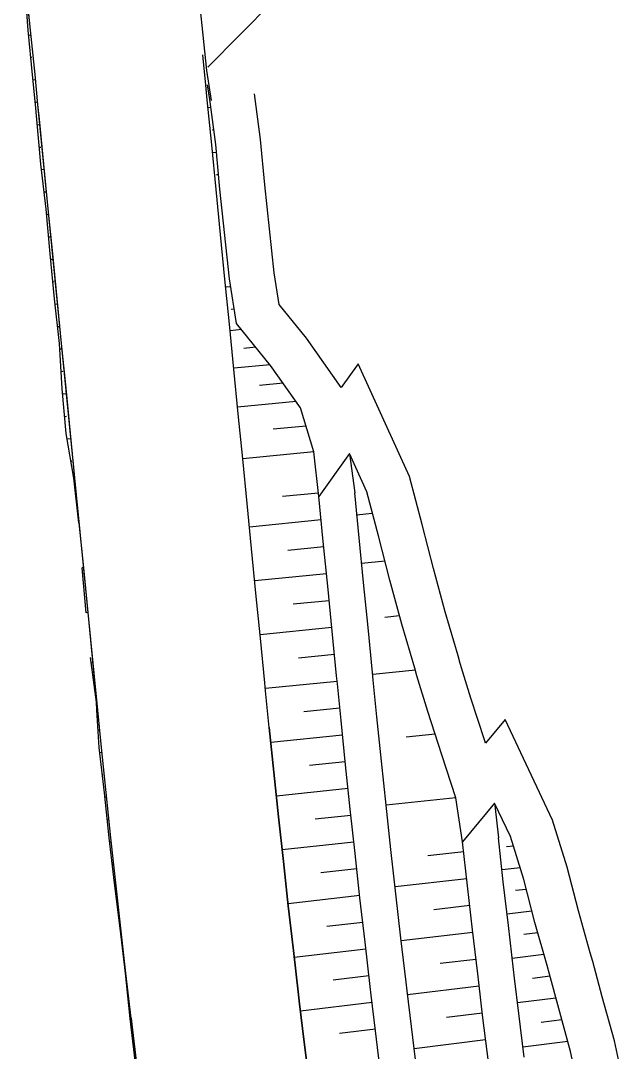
# Model space of a CAD drawing. Header units: metres. Extents: x 288738 to 324331, y 7399322 to 7465117.
# Drawn here: x 319350.6 to 319417.4, y 7427928.6 to 7428043 of the extents above; entities that cross this region are included whole.
import ezdxf

# ---------------------------------------------------------------- set-up
doc = ezdxf.new("R2010")
doc.units = ezdxf.units.M
doc.header["$LTSCALE"] = 10
for name, color, linetype in [('F-HZ-ATERRO-TALUDE', 110, 'Continuous'), ('F-HZ-CORREDOR', 7, 'Continuous'), ('F-HZ-CORREDOR-FEAT', 2, 'Continuous'), ('F-HZ-PIANO-CORTE', 10, 'Continuous'), ('F-HZ-TALUDE', 2, 'Continuous')]:
    doc.layers.add(name, color=color, linetype=linetype)

msp = doc.modelspace()

# ---------------------------------------------------------------- linework, layer by layer
at = {"layer": 'F-HZ-ATERRO-TALUDE', "linetype": 'Continuous', "lineweight": -3}
for p, q in [((319357.5917143171, 7427982.348359961), (319357.4318594924, 7427982.332586797)), ((319357.8371886813, 7427979.860573596), (319357.7444651655, 7427979.8514244)), ((319358.0826630456, 7427977.372787231), (319357.8716238072, 7427977.351963609))]:
    msp.add_line(p, q, dxfattribs=at)
at = {"layer": 'F-HZ-CORREDOR', "color": 10, "linetype": 'Continuous', "lineweight": -3}
for p, q in [((319351.4787543987, 7428041.442242404, 810.8994995835358), (319351.7400407661, 7428041.46920417, 810.6368254492199)), ((319351.712561348, 7428038.953199553, 810.9835857150354), (319351.8532204293, 7428038.967509279, 810.8422001348155)), ((319351.9539294781, 7428036.464918314, 811.0587246282015), (319352.2463824307, 7428036.494245089, 810.7648050332384)), ((319371.3283310945, 7428035.857761309, -3.659185178411008), (319371.2336832739, 7428035.848422239, -3.754292634450053)), ((319371.3884160529, 7428036.60068109, -2.98983759961925), (319371.3251243813, 7428036.594346894, -3.053443832585231)), ((319352.2212085798, 7428033.979247001, 811.1032028380041), (319352.3577474951, 7428033.992740357, 810.9659988352086)), ((319371.7021197632, 7428033.386177342, -3.466514244650966), (319371.3841637512, 7428033.354804049, -3.786014337166648)), ((319352.4300876966, 7428031.488119182, 811.203722777996), (319352.73998848, 7428031.518697651, 810.892317032498)), ((319372.0236399368, 7428030.906938593, -3.326547758667402), (319371.8265880141, 7428030.887495125, -3.524556618750012)), ((319352.6598501846, 7428028.998699732, 811.2829964138025), (319352.8226605584, 7428029.014764525, 811.119395388774)), ((319372.313731809, 7428028.424189242, -3.218192062733237), (319371.8749484499, 7428028.380893697, -3.659106272582903)), ((319352.9053733012, 7428026.510948306, 811.3464189447992), (319353.2309423523, 7428026.543072791, 811.0192688422984)), ((319372.5471819298, 7428025.935112899, -3.166807008956766), (319372.3338074302, 7428025.914058853, -3.381217712884677)), ((319353.2017989812, 7428024.028584148, 811.3586466984303), (319353.3390885614, 7428024.042130758, 811.2206904028942)), ((319353.4808427452, 7428021.54440504, 811.3883531064092), (319353.7218236875, 7428021.568183064, 811.146201895358)), ((319353.7036167296, 7428019.054350472, 811.4746424611928), (319353.8354587742, 7428019.067359565, 811.3421601559578)), ((319353.9323695404, 7428016.564861501, 811.5549269606781), (319354.2127803291, 7428016.592530139, 811.2731544212473)), ((319354.1804863084, 7428014.077204356, 811.6157632013303), (319354.3193769265, 7428014.090908944, 811.4761980927688)), ((319373.9131162749, 7428013.511195795, -2.710097484736934), (319373.3476735615, 7428013.455402543, -3.278286140954606)), ((319354.4330355013, 7428011.590006215, 811.6721428193042), (319354.7037526447, 7428011.616718363, 811.4001110001511)), ((319374.3037531275, 7428011.041903822, -2.500450636871619), (319373.9482467333, 7428011.006825365, -2.857683466255253)), ((319354.6999403239, 7428009.104294684, 811.7140884360887), (319354.8245856085, 7428009.116593659, 811.5888378402358)), ((319375.1115626288, 7428008.75809705, -1.86108037826034), (319373.8237039131, 7428008.631021709, -3.155193284228289)), ((319354.9370575943, 7428006.616146533, 811.7859042121006), (319355.19466003, 7428006.641564629, 811.5270507892782)), ((319376.6832570094, 7428006.813932248, -0.4348435386519895), (319375.3560500594, 7428006.682974347, -1.76849576470488)), ((319378.2549513901, 7428004.869767447, 0.9913933009564744), (319374.2339823057, 7428004.473011181, -3.049102697293165)), ((319355.077659954, 7428004.120103469, 811.9545025547841), (319355.2587949972, 7428004.13797639, 811.7724878708397)), ((319379.7019706931, 7428002.831357942, 2.286373829645981), (319377.074549838, 7428002.572105591, -0.3538064920801389)), ((319355.2371879077, 7428001.62543463, 812.1041442877105), (319355.6852482462, 7428001.669645551, 811.6539080470053)), ((319381.1437743832, 7428000.789005837, 3.575863428424896), (319374.6606106422, 7428000.149300387, -2.938784310002688)), ((319355.4586444335, 7427999.135262546, 812.1917559582764), (319355.6946842956, 7427999.158553025, 811.954569822636)), ((319382.2518931035, 7427998.062256767, 4.482538230983096), (319378.5948237334, 7427997.701407142, 0.807709142455451)), ((319355.7284675711, 7427996.651433853, 812.2305721777175), (319356.1760465536, 7427996.695597278, 811.7808196305725)), ((319383.1170544003, 7427995.216664344, 5.138157210784811), (319375.2241688473, 7427994.437859101, -2.793058330218628)), ((319356.1566388789, 7427994.188372886, 812.1096362440697), (319356.2887526152, 7427994.201408787, 811.9768809277239)), ((319356.5505471708, 7427991.720419826, 812.0233163072297), (319356.6658338341, 7427991.731795369, 811.9074697807783)), ((319383.6391314893, 7427990.62610672, 5.324240920360808), (319379.6584626941, 7427990.233326957, 1.324240920359784)), ((319356.828786727, 7427989.235951523, 812.0538567364813), (319356.8700433066, 7427989.240022385, 812.0123998038582)), ((319383.9337163125, 7427987.640605124, 5.400415238452524), (319375.972378722, 7427986.855045595, -2.599584761565666)), ((319389.6305434694, 7427988.373108383, 7.037333412586804), (319387.8094791288, 7427988.193420681, 5.753419259137559)), ((319384.2283011355, 7427984.655103528, 5.47658955653219), (319380.2476323404, 7427984.262323764, 1.476589556531167)), ((319391.0163188481, 7427983.076346096, 8.033593965939303), (319388.4153770434, 7427982.81970648, 6.15396039727068)), ((319384.5228859587, 7427981.669601931, 5.552763874623793), (319376.5615483682, 7427980.884042403, -2.447236125385302)), ((319384.8174707818, 7427978.684100335, 5.628938192723467), (319380.8368019866, 7427978.291320571, 1.628938192714941)), ((319392.6222998708, 7427976.996690264, 9.192451532685482), (319390.9873374242, 7427976.835365572, 7.981298526678415)), ((319385.1120556049, 7427975.698598739, 5.705112510806089), (319377.1507180145, 7427974.91303921, -2.294887489195389)), ((319385.4066404281, 7427972.713097142, 5.781286828912016), (319381.4259716328, 7427972.320317377, 1.781286828907582)), ((319358.428357278, 7427971.810257862, 812.6174448865095), (319358.6295688228, 7427971.830111768, 812.4152562040268)), ((319394.3905994406, 7427970.962602297, 10.51657099557121), (319389.6449937995, 7427970.494344837, 6.913873118125025)), ((319358.7637056607, 7427969.332851666, 812.5904229613853), (319358.8193005405, 7427969.338337312, 812.5345580977415)), ((319385.7012252513, 7427969.727595545, 5.857461147023514), (319377.7398876608, 7427968.942036017, -2.142538852992971)), ((319359.0425049362, 7427966.850658443, 812.6201268821952), (319359.1201445477, 7427966.858319283, 812.5421102317483)), ((319385.9977875668, 7427966.755008429, 5.934016014558892), (319382.0177474499, 7427966.355933345, 1.93401601455696)), ((319359.1847954136, 7427964.354798773, 812.7891779054487), (319359.2763835292, 7427964.363951115, 812.697134788488)), ((319386.2987708868, 7427963.78400956, 6.010605048525122), (319378.3400804565, 7427962.972140674, -1.989394951475788)), ((319396.5710224636, 7427963.868936782, 12.16272153332568), (319393.3749763982, 7427963.541110656, 9.672579298659343)), ((319359.3638280196, 7427961.861850992, 812.9230727707009), (319359.6175741829, 7427961.887570708, 812.6680259235037)), ((319386.6032636262, 7427960.81336612, 6.087194077633853), (319382.6246214153, 7427960.40057314, 2.08719407763499)), ((319359.65096037, 7427959.378394729, 812.9536362464547), (319359.7616965735, 7427959.389777513, 812.8423158783472)), ((319386.915306603, 7427957.843507484, 6.16378310674429), (319378.9594630532, 7427957.004208072, -1.836216893253436)), ((319359.9328589641, 7427956.894361921, 812.9908616695574), (319360.1286916426, 7427956.914772439, 812.7939681791935)), ((319398.8809295437, 7427956.815544276, 13.91459406372326), (319391.1330240511, 7427955.987810174, 6.122599244410821)), ((319360.1932010078, 7427954.407954467, 813.055526008773), (319360.2919418937, 7427954.418387149, 812.9562354405035)), ((319387.2302544143, 7427954.873955768, 6.240372153924682), (319383.253059782, 7427954.447450045, 2.240372153929798)), ((319360.4598976874, 7427951.92225821, 813.115077153682), (319360.6539442664, 7427951.943038746, 812.919920668221)), ((319387.5517172713, 7427951.905100076, 6.3169612011136), (319379.5988123752, 7427951.03837981, -1.683038798874918)), ((319399.7428017149, 7427950.818246258, 14.27897682811374), (319395.7669577494, 7427950.379336803, 10.27897682810919)), ((319405.2538050328, 7427951.451388578, 15.72557370810728), (319404.4848645084, 7427951.366513301, 14.95195643346563)), ((319360.7556574994, 7427949.43981463, 813.1512429390082), (319360.8393400746, 7427949.448896208, 813.0670684655134)), ((319387.8780519943, 7427948.936777188, 6.393550293068301), (319383.9023529786, 7427948.496563875, 2.39355029306671)), ((319405.9955105692, 7427949.06394792, 16.26256473418823), (319403.9874288549, 7427948.839386679, 14.24195034111278)), ((319400.0742693018, 7427947.836615921, 14.35645619320053), (319392.1241226121, 7427946.944933179, 6.356456193194617)), ((319361.0555976883, 7427946.957890976, 813.1843628459008), (319361.1932625471, 7427946.973028363, 813.0458677142476)), ((319406.6855323652, 7427946.66177464, 16.74358747678684), (319405.4744033682, 7427946.524572572, 15.52470638302736)), ((319388.2079961651, 7427945.968850343, 6.470139385007542), (319380.2581216653, 7427945.074719188, -1.529860614991208)), ((319361.3769424135, 7427944.47862948, 813.2018871222373), (319361.4231809545, 7427944.483780116, 813.1553617428417)), ((319400.4120495858, 7427944.855695581, 14.43393558178298), (319396.4377615377, 7427944.402923944, 10.43393558177888)), ((319407.3141144022, 7427944.242087755, 17.15807715097776), (319404.5442260005, 7427943.924250078, 14.37000067605629)), ((319388.545713021, 7427943.001799862, 6.546728450624869), (319384.5715554821, 7427942.547884042, 2.546728450619298)), ((319361.6938964833, 7427941.998825707, 813.2248884975653), (319361.746640801, 7427942.004776726, 813.1718094258226)), ((319400.7529078974, 7427941.875124404, 14.51141497035792), (319392.8059167067, 7427940.955722223, 6.511414970351098)), ((319407.9648324039, 7427941.82837829, 17.59179981691466), (319406.3965502444, 7427941.646128886, 16.01295717299081)), ((319361.9854196912, 7427939.515881039, 813.2796134631726), (319362.0076858813, 7427939.518425249, 813.2572022200761)), ((319388.8863318252, 7427940.035082546, 6.623317516220823), (319380.9395895697, 7427939.113551961, -1.376682483780428)), ((319408.6396639848, 7427939.421180263, 18.04647373900764), (319405.1156784113, 7427939.006510618, 14.49816119570812)), ((319401.1014079693, 7427938.895435967, 14.5888943580569), (319397.128722593, 7427938.428807475, 10.58889435805668)), ((319362.2715752872, 7427937.03235082, 813.3406755209536), (319362.3141946148, 7427937.037281855, 813.2977722255123)), ((319389.2332300172, 7427937.069090242, 6.699906590097726), (319385.2606597982, 7427936.60147715, 2.699906590103978)), ((319409.3392290653, 7427937.021427684, 18.52402813260358), (319407.372185819, 7427936.787093383, 16.54307461248197)), ((319401.4528702184, 7427935.9160975, 14.66637373628646), (319393.5091336768, 7427934.96898734, 6.666373736289415)), ((319362.5222658653, 7427934.54495173, 813.4436081719181), (319362.5634161673, 7427934.549771908, 813.4021771961186)), ((319389.5843413147, 7427934.103596197, 6.7764956532817), (319381.6408221482, 7427933.154676717, -1.223504346714094)), ((319409.9748198215, 7427934.603572356, 18.93093259327395), (319405.7012403373, 7427934.088190991, 14.62637929451466)), ((319401.8107220192, 7427932.937520035, 14.74385305497424), (319397.8396857089, 7427932.457040136, 10.74385305497594)), ((319362.7798664384, 7427932.058333296, 813.5400810101119), (319362.8954196333, 7427932.072034758, 813.4237183179682)), ((319410.6260416047, 7427932.189930719, 19.3505285699506), (319408.3132523079, 7427931.907622983, 17.02056616684968)), ((319389.9405483213, 7427931.138709166, 6.853084674206002), (319385.9696111387, 7427930.65740418, 2.85308467419884)), ((319363.0797935304, 7427929.576398882, 813.6003206736464), (319363.1362002799, 7427929.583168271, 813.543509170061)), ((319402.1749033873, 7427929.959711283, 14.82133238141887), (319394.2345241187, 7427928.984905422, 6.821332381429102)), ((319411.2918301203, 7427929.780215871, 19.78195191526902), (319406.3026143173, 7427929.16389676, 14.75479992845749))]:
    msp.add_line(p, q, dxfattribs=at)
at = {"layer": 'F-HZ-CORREDOR', "color": 90, "linetype": 'Continuous', "lineweight": -3}
for p, q in [((319357.5917143171, 7427982.348359961, 812.1468857618327), (319357.4318594924, 7427982.332586797, 812.0397983465431)), ((319357.8371886813, 7427979.860573596, 812.2103610016704), (319357.7444651655, 7427979.8514244, 812.1482451308527)), ((319358.0826630456, 7427977.372787231, 812.2738362415315), (319357.8716238072, 7427977.351963609, 812.1324601735272))]:
    msp.add_line(p, q, dxfattribs=at)
at = {"layer": 'F-HZ-CORREDOR-FEAT', "color": 2, "linetype": 'Continuous', "lineweight": -3}
for p, q in [((319370.7236126008, 7428042.510218835), (319370.1989612544, 7428047.509841657)), ((319351.4296723226, 7428041.964756344), (319351.0593731744, 7428046.913319729)), ((319351.6867542487, 7428041.991362806), (319351.169028868, 7428046.924985199)), ((319351.6867542487, 7428041.991362806), (319351.169028868, 7428046.924985199)), ((319351.6867542487, 7428041.991362806), (319351.169028868, 7428046.924985199)), ((319371.2339771884, 7428037.509117416), (319370.7236126008, 7428042.510218835)), ((319371.2339771884, 7428037.509117416), (319370.7236126008, 7428042.510218835)), ((319351.8935525541, 7428037.026418212), (319351.4296723226, 7428041.964756344)), ((319352.1903814718, 7428037.056281338), (319351.6867542487, 7428041.991362806)), ((319352.1903814718, 7428037.056281338), (319351.6867542487, 7428041.991362806)), ((319352.1903814718, 7428037.056281338), (319351.6867542487, 7428041.991362806)), ((319371.1347076019, 7428035.882944244), (319370.8003981426, 7428039.238137405)), ((319371.1347076019, 7428035.882944244), (319370.8003981426, 7428039.238137405)), ((319371.1347076019, 7428035.882944244), (319370.8003981426, 7428039.238137405)), ((319352.2492315695, 7428033.718635747), (319351.8935525541, 7428037.026418212)), ((319352.5202776844, 7428033.745380356), (319352.1903814718, 7428037.056281338)), ((319352.5202776844, 7428033.745380356), (319352.1903814718, 7428037.056281338)), ((319352.5202776844, 7428033.745380356), (319352.1903814718, 7428037.056281338)), ((319371.7547926501, 7428034.172327138), (319371.2510963576, 7428037.510839728)), ((319371.2963712055, 7428034.244547052), (319371.1347076019, 7428035.882944244)), ((319371.2963712055, 7428034.244547052), (319371.1347076019, 7428035.882944244)), ((319371.2963712055, 7428034.244547052), (319371.1347076019, 7428035.882944244)), ((319371.5870820436, 7428034.273232015), (319371.3212136043, 7428035.901347128)), ((319352.3757576738, 7428032.076771475), (319352.2492315695, 7428033.718635747)), ((319352.6819412882, 7428032.106983164), (319352.5202776844, 7428033.745380356)), ((319352.6819412882, 7428032.106983164), (319352.5202776844, 7428033.745380356)), ((319352.6819412882, 7428032.106983164), (319352.5202776844, 7428033.745380356)), ((319371.7873459107, 7428029.268711058), (319371.2963712055, 7428034.244547052)), ((319371.7873459107, 7428029.268711058), (319371.2963712055, 7428034.244547052)), ((319371.7873459107, 7428029.268711058), (319371.2963712055, 7428034.244547052)), ((319352.8352918231, 7428027.097833185), (319352.3757576738, 7428032.076771475)), ((319353.1729159934, 7428027.13114717), (319352.6819412882, 7428032.106983164)), ((319353.1729159934, 7428027.13114717), (319352.6819412882, 7428032.106983164)), ((319353.1729159934, 7428027.13114717), (319352.6819412882, 7428032.106983164)), ((319372.278320616, 7428024.292875065), (319371.7873459107, 7428029.268711058)), ((319372.278320616, 7428024.292875065), (319371.7873459107, 7428029.268711058)), ((319372.278320616, 7428024.292875065), (319371.7873459107, 7428029.268711058)), ((319353.4282677345, 7428022.132061834), (319352.8352918231, 7428027.097833185)), ((319353.6638906986, 7428022.155311177), (319353.1729159934, 7428027.13114717)), ((319353.6638906986, 7428022.155311177), (319353.1729159934, 7428027.13114717)), ((319353.6638906986, 7428022.155311177), (319353.1729159934, 7428027.13114717)), ((319372.7692953212, 7428019.317039071), (319372.278320616, 7428024.292875065)), ((319372.7692953212, 7428019.317039071), (319372.278320616, 7428024.292875065)), ((319353.8738342554, 7428017.151745333), (319353.4282677345, 7428022.132061834)), ((319354.1548654038, 7428017.179475183), (319353.6638906986, 7428022.155311177)), ((319354.1548654038, 7428017.179475183), (319353.6638906986, 7428022.155311177)), ((319354.1548654038, 7428017.179475183), (319353.6638906986, 7428022.155311177)), ((319373.2602700264, 7428014.341203077), (319372.7692953212, 7428019.317039071)), ((319373.2602700264, 7428014.341203077), (319372.7692953212, 7428019.317039071)), ((319354.3700680687, 7428012.176428265), (319353.8738342554, 7428017.151745333)), ((319354.645840109, 7428012.203639189), (319354.1548654038, 7428017.179475183)), ((319354.645840109, 7428012.203639189), (319354.1548654038, 7428017.179475183)), ((319354.645840109, 7428012.203639189), (319354.1548654038, 7428017.179475183)), ((319373.7512447317, 7428009.365367083), (319373.2602700264, 7428014.341203077)), ((319373.7512447317, 7428009.365367083), (319373.2602700264, 7428014.341203077)), ((319373.7512447317, 7428009.365367083), (319373.2602700264, 7428014.341203077)), ((319354.9038975115, 7428007.204820825), (319354.3700680687, 7428012.176428265)), ((319355.1368148142, 7428007.227803195), (319354.645840109, 7428012.203639189)), ((319355.1368148142, 7428007.227803195), (319354.645840109, 7428012.203639189)), ((319355.1368148142, 7428007.227803195), (319354.645840109, 7428012.203639189)), ((319374.2422194369, 7428004.389531089), (319373.7512447317, 7428009.365367083)), ((319374.2422194369, 7428004.389531089), (319373.7512447317, 7428009.365367083)), ((319374.2422194369, 7428004.389531089), (319373.7512447317, 7428009.365367083)), ((319355.1853514163, 7428002.208311036), (319354.9038975115, 7428007.204820825)), ((319355.6277895194, 7428002.251967201), (319355.1368148142, 7428007.227803195)), ((319355.6277895194, 7428002.251967201), (319355.1368148142, 7428007.227803195)), ((319355.6277895194, 7428002.251967201), (319355.1368148142, 7428007.227803195)), ((319374.7331941421, 7427999.413695095), (319374.2422194369, 7428004.389531089)), ((319374.7331941421, 7427999.413695095), (319374.2422194369, 7428004.389531089)), ((319374.7331941421, 7427999.413695095), (319374.2422194369, 7428004.389531089)), ((319355.6282851106, 7427997.227734749), (319355.1853514163, 7428002.208311036)), ((319356.1187642246, 7427997.276131207), (319355.6277895194, 7428002.251967201)), ((319356.1187642246, 7427997.276131207), (319355.6277895194, 7428002.251967201)), ((319356.1187642246, 7427997.276131207), (319355.6277895194, 7428002.251967201)), ((319375.2241688473, 7427994.437859101), (319374.7331941421, 7427999.413695095)), ((319375.2241688473, 7427994.437859101), (319374.7331941421, 7427999.413695095)), ((319375.2241688473, 7427994.437859101), (319374.7331941421, 7427999.413695095)), ((319356.4869627316, 7427992.288180665), (319355.6282851106, 7427997.227734749)), ((319356.6097389298, 7427992.300295213), (319356.1187642246, 7427997.276131207)), ((319356.6097389298, 7427992.300295213), (319356.1187642246, 7427997.276131207)), ((319356.6097389298, 7427992.300295213), (319356.1187642246, 7427997.276131207)), ((319375.7151435525, 7427989.462023107), (319375.2241688473, 7427994.437859101)), ((319375.7151435525, 7427989.462023107), (319375.2241688473, 7427994.437859101)), ((319375.7151435525, 7427989.462023107), (319375.2241688473, 7427994.437859101)), ((319357.0434901332, 7427987.318812873), (319356.4869627316, 7427992.288180665)), ((319357.1007136351, 7427987.324459219), (319356.6097389298, 7427992.300295213)), ((319357.1007136351, 7427987.324459219), (319356.6097389298, 7427992.300295213)), ((319357.1007136351, 7427987.324459219), (319356.6097389298, 7427992.300295213)), ((319384.1674558481, 7427985.271746642), (319383.6764811429, 7427990.247582636)), ((319376.2061182578, 7427984.486187113), (319375.7151435525, 7427989.462023107)), ((319376.2061182578, 7427984.486187113), (319375.7151435525, 7427989.462023107)), ((319376.2061182578, 7427984.486187113), (319375.7151435525, 7427989.462023107)), ((319357.5916883403, 7427982.348623225), (319357.1007136351, 7427987.324459219)), ((319357.5916883403, 7427982.348623225), (319357.1007136351, 7427987.324459219)), ((319384.6584305533, 7427980.295910647), (319384.1674558481, 7427985.271746642)), ((319388.6390993485, 7427980.688690411), (319388.1481246433, 7427985.664526406)), ((319376.697092963, 7427979.510351119), (319376.2061182578, 7427984.486187113)), ((319376.697092963, 7427979.510351119), (319376.2061182578, 7427984.486187113)), ((319376.697092963, 7427979.510351119), (319376.2061182578, 7427984.486187113)), ((319357.8716238072, 7427977.351963609), (319357.4318362238, 7427982.33285033)), ((319358.0826630456, 7427977.372787231), (319357.5916883403, 7427982.348623225)), ((319358.0826630456, 7427977.372787231), (319357.5916883403, 7427982.348623225)), ((319358.0826630456, 7427977.372787231), (319357.5916883403, 7427982.348623225)), ((319389.1300740537, 7427975.712854417), (319388.6390993485, 7427980.688690411)), ((319377.1880676682, 7427974.534515125), (319376.697092963, 7427979.510351119)), ((319377.1880676682, 7427974.534515125), (319376.697092963, 7427979.510351119)), ((319377.1880676682, 7427974.534515125), (319376.697092963, 7427979.510351119)), ((319385.1494052585, 7427975.320074653), (319384.6584305533, 7427980.295910647)), ((319358.5736377508, 7427972.396951237), (319358.0826630456, 7427977.372787231)), ((319358.5736377508, 7427972.396951237), (319358.0826630456, 7427977.372787231)), ((319385.6403799638, 7427970.344238659), (319385.1494052585, 7427975.320074653)), ((319389.621048759, 7427970.737018423), (319389.1300740537, 7427975.712854417)), ((319377.6790423734, 7427969.558679131), (319377.1880676682, 7427974.534515125)), ((319377.6790423734, 7427969.558679131), (319377.1880676682, 7427974.534515125)), ((319377.6790423734, 7427969.558679131), (319377.1880676682, 7427974.534515125)), ((319359.0230387362, 7427967.417013089), (319358.3519024838, 7427972.375072218)), ((319359.064612456, 7427967.421115243), (319358.5736377508, 7427972.396951237)), ((319359.064612456, 7427967.421115243), (319358.5736377508, 7427972.396951237)), ((319359.064612456, 7427967.421115243), (319358.5736377508, 7427972.396951237)), ((319385.7254876732, 7427969.481705418), (319385.6403799638, 7427970.344238659)), ((319389.7061564684, 7427969.874485182), (319389.621048759, 7427970.737018423)), ((319377.7641500829, 7427968.696145889), (319377.6790423734, 7427969.558679131)), ((319377.7641500829, 7427968.696145889), (319377.6790423734, 7427969.558679131)), ((319377.7641500829, 7427968.696145889), (319377.6790423734, 7427969.558679131)), ((319386.1321099955, 7427965.409959935), (319385.7254876732, 7427969.481705418)), ((319390.1118399926, 7427965.812140429), (319389.7061564684, 7427969.874485182)), ((319378.1726500014, 7427964.605598945), (319377.7641500829, 7427968.696145889)), ((319378.1726500014, 7427964.605598945), (319377.7641500829, 7427968.696145889)), ((319378.1726500014, 7427964.605598945), (319377.7641500829, 7427968.696145889)), ((319359.0528723628, 7427966.549025854), (319359.0230387362, 7427967.417013089)), ((319359.1497201655, 7427966.558582001), (319359.064612456, 7427967.421115243)), ((319359.1497201655, 7427966.558582001), (319359.064612456, 7427967.421115243)), ((319359.1497201655, 7427966.558582001), (319359.064612456, 7427967.421115243)), ((319359.3030980765, 7427962.387114542), (319359.0528723628, 7427966.549025854)), ((319359.563671502, 7427962.413447371), (319359.1497201655, 7427966.558582001)), ((319359.563671502, 7427962.413447371), (319359.1497201655, 7427966.558582001)), ((319359.563671502, 7427962.413447371), (319359.1497201655, 7427966.558582001)), ((319390.6154146384, 7427960.899245884), (319390.1118399926, 7427965.812140429)), ((319386.6368499706, 7427960.485696389), (319386.1321099955, 7427965.409959935)), ((319359.8819985221, 7427957.380106675), (319359.3030980765, 7427962.387114542)), ((319360.0775089752, 7427957.400428889), (319359.563671502, 7427962.413447371)), ((319360.0775089752, 7427957.400428889), (319359.563671502, 7427962.413447371)), ((319360.0775089752, 7427957.400428889), (319359.563671502, 7427962.413447371)), ((319391.1330240511, 7427955.987810174), (319390.6154146384, 7427960.899245884)), ((319360.4068326303, 7427952.367656824), (319359.8819985221, 7427957.380106675)), ((319360.6056672415, 7427952.388898976), (319360.0775089752, 7427957.400428889)), ((319360.6056672415, 7427952.388898976), (319360.0775089752, 7427957.400428889)), ((319360.6056672415, 7427952.388898976), (319360.0775089752, 7427957.400428889)), ((319361.0030924449, 7427947.362983136), (319360.4068326303, 7427952.367656824)), ((319361.1481419894, 7427947.37889854), (319360.6056672415, 7427952.388898976)), ((319361.1481419894, 7427947.37889854), (319360.6056672415, 7427952.388898976)), ((319361.1481419894, 7427947.37889854), (319360.6056672415, 7427952.388898976)), ((319404.1349517139, 7427947.512383228), (319403.5930737595, 7427952.386705217)), ((319400.1600778632, 7427947.06474736), (319399.6169371749, 7427951.950427942)), ((319361.7049287906, 7427942.370468478), (319361.1481419894, 7427947.37889854)), ((319361.7049287906, 7427942.370468478), (319361.1481419894, 7427947.37889854)), ((319361.7049287906, 7427942.370468478), (319361.1481419894, 7427947.37889854)), ((319404.6907540719, 7427942.639629354), (319404.1349517139, 7427947.512383228)), ((319361.6509751962, 7427942.36439242), (319361.0030924449, 7427947.362983136)), ((319400.7171754031, 7427942.180638545), (319400.1600778632, 7427947.06474736)), ((319362.2386210127, 7427937.359329334), (319361.6509751962, 7427942.36439242)), ((319362.2760230999, 7427937.363649676), (319361.7049287906, 7427942.370468478)), ((319362.2760230999, 7427937.363649676), (319361.7049287906, 7427942.370468478)), ((319362.2760230999, 7427937.363649676), (319361.7049287906, 7427942.370468478)), ((319401.2882252467, 7427937.298141371), (319400.7171754031, 7427942.180638545)), ((319405.2604762964, 7427937.768483373), (319404.6907540719, 7427942.639629354)), ((319362.7440283137, 7427932.344582987), (319362.2386210127, 7427937.359329334)), ((319362.8614202553, 7427932.358483005), (319362.2760230999, 7427937.363649676)), ((319362.8614202553, 7427932.358483005), (319362.2760230999, 7427937.363649676)), ((319362.8614202553, 7427932.358483005), (319362.2760230999, 7427937.363649676)), ((319401.4026084365, 7427936.334451161), (319401.2882252467, 7427937.298141371)), ((319405.3745935596, 7427936.807033622), (319405.2604762964, 7427937.768483373)), ((319401.8732227325, 7427932.417295696), (319401.4026084365, 7427936.334451161)), ((319405.8441137364, 7427932.898985052), (319405.3745935596, 7427936.807033622)), ((319393.9314407245, 7427931.453916986), (319393.4586381903, 7427935.389286241)), ((319406.4416616276, 7427928.031174137), (319405.8441137364, 7427932.898985052)), ((319394.5331659992, 7427926.552075809), (319393.9314407245, 7427931.453916986)), ((319402.4721630848, 7427927.538141361), (319401.8732227325, 7427932.417295696)), ((319390.5636674564, 7427926.059043032), (319389.9605497206, 7427930.972227631))]:
    msp.add_line(p, q, dxfattribs=at)
at = {"layer": 'F-HZ-CORREDOR-FEAT', "color": 2, "linetype": 'Continuous', "lineweight": -3, "extrusion": (-0.9951671987920182, -0.09819494105323226, 0), "elevation": -1047235.223168998}
msp.add_lwpolyline([(-7360725.386055806, 5.360856063444089), (-7360730.386055825, 5.2338988666163)], dxfattribs=at)
at = {"layer": 'F-HZ-CORREDOR-FEAT', "color": 2, "linetype": 'Continuous', "lineweight": -3}
for points in [[(319378.1726500014, 7427964.605598945, -2.031315149244847), (319378.6797206352, 7427959.658597399, -1.904357952417058), (319379.2009234702, 7427954.713064817, -1.777400755589269), (319379.7362542517, 7427949.769041569, -1.650443558761481), (319380.2857086096, 7427944.826568016, -1.523486361933692), (319380.8492820587, 7427939.885684502, -1.396529165105903), (319381.4269699983, 7427934.946431364, -1.269571968278115), (319381.542682821, 7427933.971538859, -1.244508558021835), (319382.0187677127, 7427930.00884892, -1.142614771450098), (319382.6246703708, 7427925.07297748, -1.01565757462231)], [(319382.6246703708, 7427925.07297748, -1.01565757462231), (319382.0187677127, 7427930.00884892, -1.142614771450098), (319381.542682821, 7427933.971538859, -1.244508558021835), (319381.4269699983, 7427934.946431364, -1.269571968278115), (319380.8492820587, 7427939.885684502, -1.396529165105903), (319380.2857086096, 7427944.826568016, -1.523486361933692), (319379.7362542517, 7427949.769041569, -1.650443558761481), (319379.2009234702, 7427954.713064817, -1.777400755589269), (319378.6797206352, 7427959.658597399, -1.904357952417058), (319378.1726500014, 7427964.605598945, -2.031315149244847), (319378.6797206352, 7427959.658597399, -1.904357952417058), (319379.2009234702, 7427954.713064817, -1.777400755589269), (319379.7362542517, 7427949.769041569, -1.650443558761481), (319380.2857086096, 7427944.826568016, -1.523486361933692), (319380.8492820587, 7427939.885684502, -1.396529165105903), (319381.4269699983, 7427934.946431364, -1.269571968278115), (319381.542682821, 7427933.971538859, -1.244508558021835), (319382.0187677127, 7427930.00884892, -1.142614771450098), (319382.6246703708, 7427925.07297748, -1.01565757462231)], [(319389.9605497206, 7427930.972227631, 6.857385228549902), (319389.4866530672, 7427934.91670378, 6.755491441978165), (319389.3714720977, 7427935.887115367, 6.730428031721885), (319388.7964393965, 7427940.803666119, 6.603470834894097), (319388.235456311, 7427945.721839753, 6.476513638066308), (319387.688527421, 7427950.641596118, 6.349556441238519), (319387.1556571908, 7427955.562895055, 6.222599244410731), (319386.6368499706, 7427960.485696389, 6.095642047582942)], [(319393.4586381903, 7427935.389286241, 6.655491441978256), (319393.3437231474, 7427936.357457369, 6.630428031721976), (319392.7700180653, 7427941.262656928, 6.503470834894188), (319392.2103301617, 7427946.169475622, 6.376513638066399), (319391.6646640056, 7427951.077873393, 6.24955644123861), (319391.1330240511, 7427955.987810174, 6.122599244410821)], [(319363.3460901717, 7427927.341056169, 813.6592767400215), (319362.8676264673, 7427931.357368016, 813.55334848729), (319362.7440283137, 7427932.344582987, 813.5346630367196)], [(319362.8614202553, 7427932.358483005, 813.416451030324), (319362.9786772593, 7427931.370580718, 813.4415144410793), (319363.461115478, 7427927.355009326, 813.5434082296906), (319362.9786772593, 7427931.370580718, 813.4415144410793), (319362.8614202553, 7427932.358483005, 813.416451030324), (319362.9786772593, 7427931.370580718, 813.4415144410793), (319363.461115478, 7427927.355009326, 813.5434082296906)]]:
    msp.add_polyline3d(points, dxfattribs=at)
at = {"layer": 'F-HZ-PIANO-CORTE'}
for p, q in [((319351.4787543987, 7428041.442242404), (319351.7400407661, 7428041.46920417)), ((319351.712561348, 7428038.953199553), (319351.8532204293, 7428038.967509279)), ((319351.9539294781, 7428036.464918314), (319352.2463824307, 7428036.494245089)), ((319352.2212085798, 7428033.979247001), (319352.3577474951, 7428033.992740357)), ((319352.4300876966, 7428031.488119182), (319352.73998848, 7428031.518697651)), ((319352.6598501846, 7428028.998699732), (319352.8226605584, 7428029.014764525)), ((319352.9053733012, 7428026.510948306), (319353.2309423523, 7428026.543072791)), ((319353.2017989812, 7428024.028584148), (319353.3390885614, 7428024.042130758)), ((319353.4808427452, 7428021.54440504), (319353.7218236875, 7428021.568183064)), ((319353.7036167296, 7428019.054350472), (319353.8354587742, 7428019.067359565)), ((319353.9323695404, 7428016.564861501), (319354.2127803291, 7428016.592530139)), ((319354.1804863084, 7428014.077204356), (319354.3193769265, 7428014.090908944)), ((319354.4330355013, 7428011.590006215), (319354.7037526447, 7428011.616718363)), ((319354.6999403239, 7428009.104294684), (319354.8245856085, 7428009.116593659)), ((319354.9370575943, 7428006.616146533), (319355.19466003, 7428006.641564629)), ((319355.077659954, 7428004.120103469), (319355.2587949972, 7428004.13797639)), ((319355.2371879077, 7428001.62543463), (319355.6852482462, 7428001.669645551)), ((319355.4586444335, 7427999.135262546), (319355.6946842956, 7427999.158553025)), ((319355.7284675711, 7427996.651433853), (319356.1760465536, 7427996.695597278)), ((319356.1566388789, 7427994.188372886), (319356.2887526152, 7427994.201408787)), ((319356.5505471708, 7427991.720419826), (319356.6658338341, 7427991.731795369)), ((319356.828786727, 7427989.235951523), (319356.8700433066, 7427989.240022385)), ((319358.428357278, 7427971.810257862), (319358.6295688228, 7427971.830111768)), ((319358.7637056607, 7427969.332851666), (319358.8193005405, 7427969.338337312)), ((319359.0425049362, 7427966.850658443), (319359.1201445477, 7427966.858319283)), ((319359.1847954136, 7427964.354798773), (319359.2763835292, 7427964.363951115)), ((319359.3638280196, 7427961.861850992), (319359.6175741829, 7427961.887570708)), ((319359.65096037, 7427959.378394729), (319359.7616965735, 7427959.389777513)), ((319359.9328589641, 7427956.894361921), (319360.1286916426, 7427956.914772439)), ((319360.1932010078, 7427954.407954467), (319360.2919418937, 7427954.418387149)), ((319360.4598976874, 7427951.92225821), (319360.6539442664, 7427951.943038746)), ((319360.7556574994, 7427949.43981463), (319360.8393400746, 7427949.448896208)), ((319361.0555976883, 7427946.957890976), (319361.1932625471, 7427946.973028363)), ((319361.3769424135, 7427944.47862948), (319361.4231809545, 7427944.483780116)), ((319361.6938964833, 7427941.998825707), (319361.746640801, 7427942.004776726)), ((319361.9854196912, 7427939.515881039), (319362.0076858813, 7427939.518425249)), ((319362.2715752872, 7427937.03235082), (319362.3141946148, 7427937.037281855)), ((319362.5222658653, 7427934.54495173), (319362.5634161673, 7427934.549771908)), ((319362.7798664384, 7427932.058333296), (319362.8954196333, 7427932.072034758)), ((319363.0797935304, 7427929.576398882), (319363.1362002799, 7427929.583168271))]:
    msp.add_line(p, q, dxfattribs=at)
at = {"layer": 'F-HZ-TALUDE', "linetype": 'Continuous', "lineweight": -3}
msp.add_line((319357.8716238072, 7427977.351963609), (319357.4318362238, 7427982.33285033), dxfattribs=at)
for points in [[(319357.0434901332, 7427987.318812873), (319356.4869627316, 7427992.288180665), (319355.6282851106, 7427997.227734749), (319355.1853514163, 7428002.208311036), (319354.9038975115, 7428007.204820825), (319354.3700680687, 7428012.176428265), (319353.8738342554, 7428017.151745333), (319353.4282677345, 7428022.132061834), (319352.8352918231, 7428027.097833185), (319352.3757576738, 7428032.076771475), (319352.2492315695, 7428033.718635747), (319351.8935525541, 7428037.026418212), (319351.4296723226, 7428041.964756344), (319351.0593731744, 7428046.913319729), (319350.6543879904, 7428051.593907417), (319350.5959164813, 7428051.85259602)], [(319369.4308474745, 7427882.506958252), (319367.5129960476, 7427896.266502618), (319367.359263917, 7427897.37200634), (319366.6738871774, 7427902.364464846), (319366.002777383, 7427907.358861191), (319365.3459400121, 7427912.355154606), (319364.703380427, 7427917.353304302), (319364.0751038726, 7427922.353269481), (319363.461115478, 7427927.355009326), (319362.9786772593, 7427931.370580718), (319362.8614202553, 7427932.358483005), (319362.2760230999, 7427937.363649676), (319361.7049287906, 7427942.370468478), (319361.1481419894, 7427947.37889854), (319360.6056672415, 7427952.388898976), (319360.0775089752, 7427957.400428889), (319359.563671502, 7427962.413447371), (319359.1497201655, 7427966.558582001), (319352.5202776844, 7428033.745380356), (319352.1903814718, 7428037.056281338), (319351.6867542487, 7428041.991362806), (319351.169028868, 7428046.924985199)], [(319369.1567874292, 7427882.468758875), (319368.4508605137, 7427887.41870008), (319367.8177814786, 7427892.378795058), (319367.3131536158, 7427896.238647932), (319367.187130169, 7427897.348124817), (319366.5312752644, 7427902.345094271), (319365.8836348574, 7427907.34302495), (319365.1661556202, 7427912.33178049), (319364.5130448627, 7427917.329111213), (319363.9269475553, 7427922.334867681), (319363.3460901717, 7427927.341056169), (319362.8676264673, 7427931.357368016), (319362.7440283137, 7427932.344582987), (319362.2386210127, 7427937.359329334), (319361.6509751962, 7427942.36439242), (319361.0030924449, 7427947.362983136), (319360.4068326303, 7427952.367656824), (319359.8819985221, 7427957.380106675), (319359.3030980765, 7427962.387114542), (319359.0528723628, 7427966.549025854), (319359.0230387362, 7427967.417013089), (319358.3519024838, 7427972.375072218)]]:
    msp.add_lwpolyline(points, dxfattribs=at)
at = {"layer": 'F-HZ-TALUDE'}
for points in [[(319382.1316285552, 7428048.779271091), (319371.369180306, 7428037.868443279)], [(319417.4482510884, 7427925.20383251), (319416.4574122024, 7427929.858949812), (319415.1091738429, 7427934.738682518), (319414.079591315, 7427938.655324754), (319413.7733093137, 7427939.632046354), (319412.4691724535, 7427944.28404511), (319411.2081361097, 7427949.138324941), (319409.589363265, 7427954.348915827), (319404.333344829, 7427965.494745047), (319402.1580580284, 7427962.865506751), (319402.064713122, 7427963.14998391), (319400.5227715029, 7427967.877761883), (319399.3635632317, 7427971.730320213), (319399.1338712677, 7427972.57407545), (319397.6784191269, 7427977.443302916), (319396.3945083985, 7427982.247473843), (319395.1301196807, 7427987.142626038), (319393.718911004, 7427992.460636979), (319388.0259944476, 7428004.973059567), (319386.159971475, 7428002.35312953), (319382.3088100594, 7428007.80839898), (319379.2859215766, 7428011.547671359), (319378.7315422583, 7428015.052011494), (319377.6721357764, 7428024.836799575), (319377.2003000524, 7428029.867575031), (319376.545559543, 7428034.916272362)], [(319412.6195888708, 7427923.872631283), (319411.5981240356, 7427928.671634123), (319410.2814147702, 7427933.437252325), (319409.2736393878, 7427937.270937844), (319408.9795289075, 7427938.208844928), (319407.6418443948, 7427942.980511829), (319406.3983464926, 7427947.767278534), (319404.9180643249, 7427952.53208837), (319403.168210191, 7427956.242801256), (319399.6169371749, 7427951.950427942), (319398.8809295437, 7427956.815544276), (319397.3125338614, 7427961.595373886), (319395.751380685, 7427966.382056798), (319394.5565271503, 7427970.353079999), (319394.3256391348, 7427971.201228835), (319392.8668649262, 7427976.081570308), (319391.5586280198, 7427980.976765567), (319390.293138699, 7427985.876178809), (319388.993894617, 7427990.772261406), (319387.0668438298, 7427995.007713228), (319383.6764811433, 7427990.247582636), (319383.1170544003, 7427995.216664344), (319381.6339858527, 7428000.094608651), (319378.3180609902, 7428004.791701721), (319374.5564093935, 7428009.444814132), (319373.773794894, 7428014.391873501), (319372.6973295038, 7428024.334219427), (319372.2304237999, 7428029.312430352), (319371.5870820436, 7428034.273232015)], [(319387.0700436602, 7427994.984039439), (319387.6571499382, 7427990.6403624)], [(319403.1993683855, 7427955.960006967), (319403.5930737595, 7427952.386705217)]]:
    msp.add_lwpolyline(points, dxfattribs=at)

doc.saveas('drawing.dxf')
